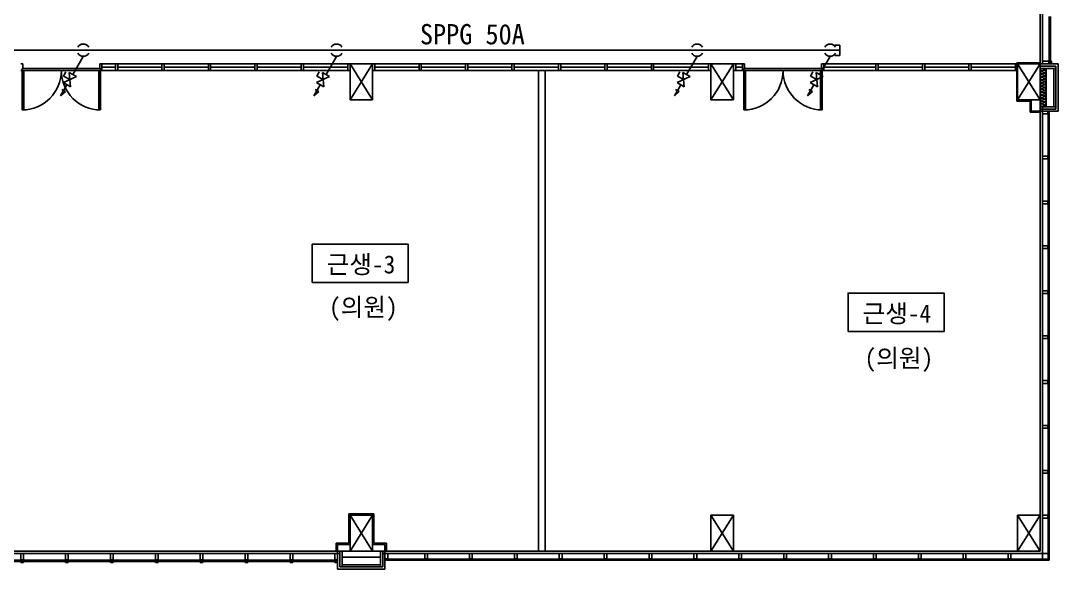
# Model space of a CAD drawing. Header units: millimetres. Extents: x 16332047 to 33387680, y -14835522 to -7015081.
# Drawn here: x 17033459 to 17056459, y -7494921 to -7482765 of the extents above; entities that cross this region are included whole.
import ezdxf
from ezdxf.enums import TextEntityAlignment as Align

# ---------------------------------------------------------------- set-up
doc = ezdxf.new("R2010")
doc.units = ezdxf.units.MM
doc.header["$LTSCALE"] = 300
doc.header["$MEASUREMENT"] = 0
doc.layers.get('0').update_dxf_attribs({"linetype": 'CONTINUOUS'})
for name, color, linetype in [('2', 2, 'CONTINUOUS'), ('3', 3, 'CONTINUOUS'), ('gas', 3, 'CONTINUOUS'), ('S', 1, 'CONTINUOUS'), ('TEXT', 3, 'CONTINUOUS'), ('근린시설 화장실위생도면$0$SI', 2, 'CONTINUOUS')]:
    doc.layers.add(name, color=color, linetype=linetype)
doc.layers.add('arch', color=255, linetype='CONTINUOUS', lineweight=25)
doc.styles.add('돋움체', font='')
doc.styles.get('돋움체').set_extended_font_data('DotumChe')

msp = doc.modelspace()

# ---------------------------------------------------------------- linework, layer by layer
at = {"color": 0}
for p, q in [((17051621, -7483303, 0), (17051507, -7483303, 0)), ((17051621, -7483532, 0), (17051621, -7483303, 0)), ((17051621, -7483532, 0), (17051507, -7483532, 0))]:
    msp.add_line(p, q, dxfattribs=at)
at = {"layer": '2', "color": 0}
for p, q in [((17034409, -7483990, 0), (17034461, -7483900, 0)), ((17034563, -7484228, 0), (17034534, -7483912, 0)), ((17034534, -7483912, 0), (17034692, -7484004, 0)), ((17040024, -7483990, 0), (17040076, -7483900, 0)), ((17040177, -7484228, 0), (17040148, -7483912, 0)), ((17040148, -7483912, 0), (17040307, -7484004, 0)), ((17048016, -7483990, 0), (17048068, -7483900, 0)), ((17048169, -7484228, 0), (17048140, -7483912, 0)), ((17048140, -7483912, 0), (17048299, -7484004, 0)), ((17050966, -7483990, 0), (17051018, -7483900, 0)), ((17051120, -7484228, 0), (17051090, -7483912, 0)), ((17051090, -7483912, 0), (17051249, -7484004, 0)), ((17034404, -7484136, 0), (17034692, -7484004, 0)), ((17034404, -7484136, 0), (17034563, -7484228, 0)), ((17034548, -7484070, 0), (17034409, -7483990, 0)), ((17040019, -7484136, 0), (17040307, -7484004, 0)), ((17040019, -7484136, 0), (17040177, -7484228, 0)), ((17040163, -7484070, 0), (17040024, -7483990, 0)), ((17048011, -7484136, 0), (17048299, -7484004, 0)), ((17048011, -7484136, 0), (17048169, -7484228, 0)), ((17048155, -7484070, 0), (17048016, -7483990, 0)), ((17050961, -7484136, 0), (17051249, -7484004, 0)), ((17050961, -7484136, 0), (17051120, -7484228, 0)), ((17051105, -7484070, 0), (17050966, -7483990, 0))]:
    msp.add_line(p, q, dxfattribs=at)
at = {"layer": '3', "color": 0}
for p, q in [((17034846, -7483554, 0), (17034613, -7483958, 0)), ((17040461, -7483554, 0), (17040227, -7483958, 0)), ((17048453, -7483554, 0), (17048219, -7483958, 0)), ((17051403, -7483554, 0), (17051170, -7483958, 0)), ((17034342, -7484427, 0), (17034484, -7484182, 0)), ((17039957, -7484427, 0), (17040098, -7484182, 0)), ((17047949, -7484427, 0), (17048090, -7484182, 0)), ((17050899, -7484427, 0), (17051040, -7484182, 0))]:
    msp.add_line(p, q, dxfattribs=at)
at = {"layer": 'arch'}
for p, q in [((17056059, -7494521), (17056059, -7471171)), ((17056110, -7481621), (17056110, -7483721)), ((17056256, -7482669), (17056256, -7483687)), ((17056284, -7483687), (17056284, -7482669)), ((17033504, -7483721), (17033459, -7483721)), ((17033504, -7483816), (17033504, -7483721)), ((17035214, -7483816), (17035214, -7483721)), ((17035214, -7483721), (17035259, -7483721)), ((17035259, -7483721), (17040709, -7483721)), ((17035259, -7483721), (17035259, -7483851)), ((17035559, -7483721), (17035609, -7483721)), ((17035559, -7483871), (17035559, -7483721)), ((17035609, -7483721), (17035609, -7483871)), ((17036589, -7483721), (17036639, -7483721)), ((17036589, -7483871), (17036589, -7483721)), ((17036639, -7483721), (17036639, -7483871)), ((17037619, -7483721), (17037669, -7483721)), ((17037619, -7483871), (17037619, -7483721)), ((17037669, -7483721), (17037669, -7483871)), ((17038649, -7483721), (17038699, -7483721)), ((17038649, -7483871), (17038649, -7483721)), ((17038699, -7483721), (17038699, -7483871)), ((17039679, -7483721), (17039729, -7483721)), ((17039679, -7483871), (17039679, -7483721)), ((17039729, -7483721), (17039729, -7483871)), ((17040709, -7483721), (17040759, -7483721)), ((17040709, -7483871), (17040709, -7483721)), ((17040759, -7483721), (17040759, -7483871)), ((17040759, -7483721), (17041259, -7484521)), ((17040759, -7484521), (17041259, -7483721)), ((17040759, -7484521), (17040759, -7483721)), ((17040759, -7483721), (17041259, -7483721)), ((17041259, -7483721), (17041309, -7483721)), ((17041259, -7483871), (17041259, -7483721)), ((17041259, -7483721), (17048759, -7483721)), ((17041259, -7483721), (17041259, -7484521)), ((17041309, -7483721), (17041309, -7483871)), ((17042289, -7483721), (17042339, -7483721)), ((17042289, -7483871), (17042289, -7483721)), ((17042339, -7483721), (17042339, -7483871)), ((17043319, -7483721), (17043369, -7483721)), ((17043319, -7483871), (17043319, -7483721)), ((17043369, -7483721), (17043369, -7483871)), ((17044349, -7483721), (17044399, -7483721)), ((17044349, -7483871), (17044349, -7483721)), ((17044399, -7483721), (17044399, -7483871)), ((17045379, -7483721), (17045429, -7483721)), ((17045379, -7483871), (17045379, -7483721)), ((17045429, -7483721), (17045429, -7483871)), ((17046409, -7483721), (17046459, -7483721)), ((17046409, -7483871), (17046409, -7483721)), ((17046459, -7483721), (17046459, -7483871)), ((17047439, -7483721), (17047489, -7483721)), ((17047439, -7483871), (17047439, -7483721)), ((17047489, -7483721), (17047489, -7483871)), ((17048709, -7483721), (17048759, -7483721)), ((17048709, -7483871), (17048709, -7483721)), ((17048759, -7483721), (17048759, -7483871)), ((17048759, -7483721), (17049259, -7484521)), ((17048759, -7484521), (17049259, -7483721)), ((17048759, -7484521), (17048759, -7483721)), ((17048759, -7483721), (17049259, -7483721)), ((17049259, -7483721), (17049309, -7483721)), ((17049259, -7483871), (17049259, -7483721)), ((17049259, -7483721), (17049459, -7483721)), ((17049259, -7483721), (17049259, -7484521)), ((17049309, -7483721), (17049309, -7483871)), ((17049504, -7483721), (17049459, -7483721)), ((17049459, -7483721), (17049459, -7483851)), ((17049504, -7483816), (17049504, -7483721)), ((17051214, -7483721), (17055559, -7483721)), ((17051214, -7483816), (17051214, -7483721)), ((17051214, -7483721), (17051259, -7483721)), ((17051259, -7483721), (17051259, -7483851)), ((17052419, -7483721), (17052469, -7483721)), ((17052419, -7483871), (17052419, -7483721)), ((17052469, -7483721), (17052469, -7483871)), ((17053449, -7483721), (17053499, -7483721)), ((17053449, -7483871), (17053449, -7483721)), ((17053499, -7483721), (17053499, -7483871)), ((17054479, -7483721), (17054529, -7483721)), ((17054479, -7483871), (17054479, -7483721)), ((17054529, -7483721), (17054529, -7483871)), ((17055509, -7483721), (17055559, -7483721)), ((17055509, -7483871), (17055509, -7483721)), ((17056059, -7483701), (17055539, -7483701)), ((17055539, -7483701), (17055539, -7484546)), ((17055559, -7483721), (17055559, -7483871)), ((17055559, -7483721), (17055559, -7483871)), ((17055559, -7483721), (17056059, -7484521)), ((17055559, -7484521), (17056059, -7483721)), ((17055559, -7484521), (17055559, -7483721)), ((17055559, -7483721), (17056059, -7483721)), ((17056059, -7483721), (17056059, -7484521)), ((17056059, -7484621), (17056059, -7483721)), ((17056059, -7483721), (17056459, -7483721)), ((17056109, -7483721), (17056109, -7483661)), ((17056109, -7483661), (17056250, -7483661)), ((17056250, -7483721), (17056109, -7483721)), ((17056250, -7483661), (17056250, -7483721)), ((17056256, -7483687), (17056284, -7483687)), ((17056284, -7483661), (17056284, -7483721)), ((17056309, -7483661), (17056284, -7483661)), ((17056284, -7483721), (17056309, -7483721)), ((17056309, -7483721), (17056309, -7483661)), ((17056459, -7483721), (17056459, -7484771)), ((17033459, -7483871), (17033489, -7483871)), ((17033489, -7483871), (17033489, -7483826)), ((17033489, -7483826), (17033504, -7483826)), ((17034289, -7483871), (17033489, -7483871)), ((17033489, -7483871), (17033527, -7483871)), ((17033489, -7484741), (17033489, -7483871)), ((17033504, -7483826), (17033504, -7483816)), ((17033504, -7483816), (17033504, -7483816)), ((17035214, -7483826), (17033504, -7483826)), ((17033527, -7483871), (17033527, -7484741)), ((17034289, -7483871), (17035229, -7483871)), ((17035229, -7483871), (17035191, -7483871)), ((17035191, -7483871), (17035191, -7484741)), ((17035214, -7483826), (17035214, -7483816)), ((17035214, -7483816), (17035214, -7483816)), ((17035229, -7483826), (17035214, -7483826)), ((17035229, -7483871), (17035229, -7483826)), ((17035229, -7484741), (17035229, -7483871)), ((17035259, -7483871), (17035229, -7483871)), ((17035559, -7483796), (17035259, -7483796)), ((17035259, -7483851), (17035259, -7483871)), ((17035259, -7483871), (17040709, -7483871)), ((17035609, -7483871), (17035559, -7483871)), ((17036589, -7483796), (17035609, -7483796)), ((17036639, -7483871), (17036589, -7483871)), ((17037619, -7483796), (17036639, -7483796)), ((17037669, -7483871), (17037619, -7483871)), ((17038649, -7483796), (17037669, -7483796)), ((17038699, -7483871), (17038649, -7483871)), ((17039679, -7483796), (17038699, -7483796)), ((17039729, -7483871), (17039679, -7483871)), ((17040709, -7483796), (17039729, -7483796)), ((17040759, -7483871), (17040709, -7483871)), ((17041309, -7483871), (17041259, -7483871)), ((17048759, -7483871), (17041259, -7483871)), ((17041309, -7483796), (17042289, -7483796)), ((17042339, -7483871), (17042289, -7483871)), ((17042339, -7483796), (17043319, -7483796)), ((17043369, -7483871), (17043319, -7483871)), ((17043369, -7483796), (17044349, -7483796)), ((17044399, -7483871), (17044349, -7483871)), ((17044399, -7483796), (17045379, -7483796)), ((17044934, -7483871), (17044934, -7494521)), ((17045084, -7483871), (17045084, -7494521)), ((17045429, -7483871), (17045379, -7483871)), ((17045429, -7483796), (17046409, -7483796)), ((17046459, -7483871), (17046409, -7483871)), ((17046459, -7483796), (17047439, -7483796)), ((17047489, -7483871), (17047439, -7483871)), ((17047489, -7483796), (17048709, -7483796)), ((17048759, -7483871), (17048709, -7483871)), ((17049309, -7483871), (17049259, -7483871)), ((17049459, -7483871), (17049259, -7483871)), ((17049309, -7483796), (17049459, -7483796)), ((17049459, -7483851), (17049459, -7483871)), ((17049459, -7483871), (17049489, -7483871)), ((17049489, -7483871), (17049489, -7483826)), ((17049489, -7483826), (17049504, -7483826)), ((17050289, -7483871), (17049489, -7483871)), ((17049489, -7483871), (17049527, -7483871)), ((17049489, -7484741), (17049489, -7483871)), ((17049504, -7483826), (17049504, -7483816)), ((17049504, -7483816), (17049504, -7483816)), ((17051214, -7483826), (17049504, -7483826)), ((17049527, -7483871), (17049527, -7484741)), ((17050289, -7483871), (17051229, -7483871)), ((17051229, -7483871), (17051191, -7483871)), ((17051191, -7483871), (17051191, -7484741)), ((17051214, -7483826), (17051214, -7483816)), ((17051214, -7483816), (17051214, -7483816)), ((17051229, -7483826), (17051214, -7483826)), ((17051229, -7483871), (17051229, -7483826)), ((17055559, -7483871), (17051229, -7483871)), ((17051229, -7484741), (17051229, -7483871)), ((17051259, -7483871), (17051229, -7483871)), ((17051259, -7483796), (17052419, -7483796)), ((17051259, -7483851), (17051259, -7483871)), ((17052469, -7483871), (17052419, -7483871)), ((17052469, -7483796), (17053449, -7483796)), ((17053499, -7483871), (17053449, -7483871)), ((17053499, -7483796), (17054479, -7483796)), ((17054529, -7483871), (17054479, -7483871)), ((17054529, -7483796), (17055509, -7483796)), ((17055559, -7483871), (17055509, -7483871)), ((17056059, -7483771), (17056409, -7483771)), ((17056059, -7483821), (17056059, -7483771)), ((17056409, -7483821), (17056059, -7483821)), ((17056154, -7483845), (17056095, -7483829)), ((17056095, -7483878), (17056154, -7483862)), ((17056154, -7483910), (17056095, -7483894)), ((17056095, -7483943), (17056154, -7483927)), ((17056154, -7483975), (17056095, -7483959)), ((17056189, -7483821), (17056189, -7484671)), ((17056409, -7483821), (17056359, -7483821)), ((17056359, -7483821), (17056359, -7484671)), ((17056409, -7483771), (17056409, -7483821)), ((17056409, -7484671), (17056409, -7483821)), ((17056095, -7484008), (17056154, -7483992)), ((17056154, -7484040), (17056095, -7484024)), ((17056095, -7484073), (17056154, -7484057)), ((17056154, -7484105), (17056095, -7484089)), ((17056095, -7484138), (17056154, -7484122)), ((17056154, -7484170), (17056095, -7484154)), ((17056095, -7484203), (17056154, -7484187)), ((17056154, -7484235), (17056095, -7484219)), ((17056095, -7484268), (17056154, -7484252)), ((17056154, -7484300), (17056095, -7484284)), ((17056095, -7484333), (17056154, -7484317)), ((17056154, -7484365), (17056095, -7484349)), ((17056095, -7484398), (17056154, -7484382)), ((17056154, -7484430), (17056095, -7484414)), ((17041259, -7484521), (17040759, -7484521)), ((17049259, -7484521), (17048759, -7484521)), ((17055539, -7484546), (17055839, -7484546)), ((17056059, -7484521), (17055559, -7484521)), ((17055839, -7484546), (17055839, -7484791)), ((17055859, -7484521), (17055859, -7484771)), ((17056059, -7484771), (17056059, -7484521)), ((17056059, -7484671), (17056409, -7484671)), ((17056059, -7484721), (17056059, -7484671)), ((17056059, -7484671), (17056059, -7484671)), ((17056095, -7484463), (17056154, -7484447)), ((17056154, -7484495), (17056095, -7484479)), ((17056095, -7484528), (17056154, -7484512)), ((17056154, -7484560), (17056095, -7484544)), ((17056095, -7484593), (17056154, -7484577)), ((17056154, -7484625), (17056095, -7484609)), ((17056095, -7484658), (17056154, -7484642)), ((17056109, -7494571), (17056109, -7484671)), ((17056359, -7484671), (17056409, -7484671)), ((17056409, -7484671), (17056409, -7484721)), ((17033527, -7484741), (17033489, -7484741)), ((17035191, -7484741), (17035229, -7484741)), ((17049527, -7484741), (17049489, -7484741)), ((17051191, -7484741), (17051229, -7484741)), ((17055839, -7484791), (17056059, -7484791)), ((17055859, -7484771), (17056059, -7484771)), ((17056409, -7484721), (17056059, -7484721)), ((17056459, -7484771), (17056059, -7484771)), ((17056109, -7484831), (17056109, -7484771)), ((17056109, -7484771), (17056225, -7484771)), ((17056109, -7484831), (17056109, -7484771)), ((17056109, -7484771), (17056225, -7484771)), ((17056225, -7484831), (17056109, -7484831)), ((17056225, -7484831), (17056109, -7484831)), ((17056225, -7484771), (17056225, -7484831)), ((17056225, -7484771), (17056225, -7484831)), ((17056235, -7484801), (17056235, -7485796)), ((17056259, -7484801), (17056235, -7484801)), ((17056235, -7484801), (17056235, -7485796)), ((17056259, -7484801), (17056235, -7484801)), ((17056259, -7485796), (17056259, -7484801)), ((17056259, -7485796), (17056259, -7484801)), ((17056109, -7485826), (17056109, -7485766)), ((17056109, -7485766), (17056225, -7485766)), ((17056225, -7485766), (17056225, -7485826)), ((17056235, -7485796), (17056259, -7485796)), ((17056235, -7485796), (17056235, -7486791)), ((17056259, -7485796), (17056235, -7485796)), ((17056235, -7485796), (17056259, -7485796)), ((17056259, -7486791), (17056259, -7485796)), ((17056225, -7485826), (17056109, -7485826)), ((17056109, -7486821), (17056109, -7486761)), ((17056109, -7486761), (17056225, -7486761)), ((17056225, -7486821), (17056109, -7486821)), ((17056225, -7486761), (17056225, -7486821)), ((17056235, -7486791), (17056235, -7487786)), ((17056259, -7486791), (17056235, -7486791)), ((17056235, -7486791), (17056259, -7486791)), ((17056259, -7487786), (17056259, -7486791)), ((17056109, -7487816), (17056109, -7487756)), ((17056109, -7487756), (17056225, -7487756)), ((17056225, -7487816), (17056109, -7487816)), ((17056225, -7487756), (17056225, -7487816)), ((17056235, -7487786), (17056235, -7488781)), ((17056259, -7487786), (17056235, -7487786)), ((17056235, -7487786), (17056259, -7487786)), ((17056259, -7488781), (17056259, -7487786)), ((17056109, -7488811), (17056109, -7488751)), ((17056109, -7488751), (17056225, -7488751)), ((17056225, -7488811), (17056109, -7488811)), ((17056225, -7488751), (17056225, -7488811)), ((17056235, -7488781), (17056235, -7489776)), ((17056259, -7488781), (17056235, -7488781)), ((17056235, -7488781), (17056259, -7488781)), ((17056259, -7489776), (17056259, -7488781)), ((17056109, -7489806), (17056109, -7489746)), ((17056109, -7489746), (17056225, -7489746)), ((17056225, -7489806), (17056109, -7489806)), ((17056225, -7489746), (17056225, -7489806)), ((17056235, -7489776), (17056235, -7490771)), ((17056259, -7489776), (17056235, -7489776)), ((17056235, -7489776), (17056259, -7489776)), ((17056259, -7490771), (17056259, -7489776)), ((17056109, -7490801), (17056109, -7490741)), ((17056109, -7490741), (17056225, -7490741)), ((17056225, -7490801), (17056109, -7490801)), ((17056225, -7490741), (17056225, -7490801)), ((17056235, -7490771), (17056235, -7491766)), ((17056259, -7490771), (17056235, -7490771)), ((17056235, -7490771), (17056259, -7490771)), ((17056259, -7491766), (17056259, -7490771)), ((17056109, -7491796), (17056109, -7491736)), ((17056109, -7491736), (17056225, -7491736)), ((17056225, -7491796), (17056109, -7491796)), ((17056225, -7491736), (17056225, -7491796)), ((17056235, -7491766), (17056235, -7492761)), ((17056259, -7491766), (17056235, -7491766)), ((17056235, -7491766), (17056259, -7491766)), ((17056259, -7492761), (17056259, -7491766)), ((17056109, -7492791), (17056109, -7492731)), ((17056109, -7492731), (17056225, -7492731)), ((17056225, -7492791), (17056109, -7492791)), ((17056225, -7492731), (17056225, -7492791)), ((17056235, -7492761), (17056235, -7493756)), ((17056259, -7492761), (17056235, -7492761)), ((17056235, -7492761), (17056259, -7492761)), ((17056259, -7493756), (17056259, -7492761)), ((17040729, -7494341), (17040729, -7493691)), ((17040729, -7493691), (17041289, -7493691)), ((17040759, -7493721), (17041259, -7494521)), ((17040759, -7494521), (17041259, -7493721)), ((17040759, -7494521), (17040759, -7493721)), ((17040759, -7493721), (17041259, -7493721)), ((17041259, -7493721), (17041259, -7494521)), ((17041289, -7493691), (17041289, -7494341)), ((17048759, -7493721), (17049259, -7494521)), ((17048759, -7494521), (17049259, -7493721)), ((17048759, -7494521), (17048759, -7493721)), ((17048759, -7493721), (17049259, -7493721)), ((17049259, -7493721), (17049259, -7494521)), ((17055559, -7493721), (17056059, -7494521)), ((17055559, -7494521), (17056059, -7493721)), ((17055559, -7494521), (17055559, -7493721)), ((17055559, -7493721), (17056059, -7493721)), ((17056059, -7493721), (17056059, -7494521)), ((17056109, -7493786), (17056109, -7493726)), ((17056109, -7493726), (17056225, -7493726)), ((17056225, -7493786), (17056109, -7493786)), ((17056225, -7493726), (17056225, -7493786)), ((17056235, -7493756), (17056235, -7494697)), ((17056259, -7493756), (17056235, -7493756)), ((17056235, -7493756), (17056259, -7493756)), ((17056259, -7494697), (17056259, -7493756)), ((17032759, -7494521), (17056059, -7494521)), ((17040454, -7494521), (17040454, -7494341)), ((17040454, -7494341), (17040729, -7494341)), ((17040759, -7494371), (17040484, -7494371)), ((17040484, -7494371), (17040484, -7494521)), ((17040484, -7494521), (17040759, -7494521)), ((17040484, -7494921), (17040484, -7494521)), ((17040534, -7494521), (17040584, -7494521)), ((17040534, -7494871), (17040534, -7494521)), ((17040584, -7494521), (17040584, -7494871)), ((17040759, -7494521), (17040759, -7494371)), ((17041259, -7494521), (17040759, -7494521)), ((17041534, -7494371), (17041259, -7494371)), ((17041259, -7494371), (17041259, -7494521)), ((17041259, -7494521), (17041534, -7494521)), ((17041289, -7494341), (17041564, -7494341)), ((17041484, -7494521), (17041434, -7494521)), ((17041434, -7494521), (17041434, -7494871)), ((17041484, -7494871), (17041484, -7494521)), ((17041534, -7494521), (17041534, -7494371)), ((17041534, -7494521), (17041534, -7494921)), ((17041564, -7494341), (17041564, -7494521)), ((17049259, -7494521), (17048759, -7494521)), ((17056059, -7494521), (17055559, -7494521)), ((17033489, -7494718), (17032534, -7494718)), ((17032534, -7494746), (17033489, -7494746)), ((17040534, -7494571), (17032709, -7494571)), ((17040534, -7494571), (17032709, -7494571)), ((17033519, -7494571), (17033459, -7494571)), ((17033459, -7494571), (17033459, -7494712)), ((17033459, -7494712), (17033519, -7494712)), ((17033459, -7494746), (17033519, -7494746)), ((17033459, -7494771), (17033459, -7494746)), ((17033519, -7494771), (17033459, -7494771)), ((17033489, -7494746), (17033489, -7494718)), ((17034484, -7494718), (17033489, -7494718)), ((17033489, -7494718), (17033489, -7494746)), ((17033489, -7494746), (17034484, -7494746)), ((17033519, -7494712), (17033519, -7494571)), ((17033519, -7494746), (17033519, -7494771)), ((17034514, -7494571), (17034454, -7494571)), ((17034454, -7494571), (17034454, -7494712)), ((17034454, -7494712), (17034514, -7494712)), ((17034454, -7494746), (17034514, -7494746)), ((17034454, -7494771), (17034454, -7494746)), ((17034514, -7494771), (17034454, -7494771)), ((17035479, -7494718), (17034484, -7494718)), ((17034484, -7494718), (17034484, -7494746)), ((17034484, -7494746), (17034484, -7494718)), ((17034484, -7494746), (17035479, -7494746)), ((17034514, -7494712), (17034514, -7494571)), ((17034514, -7494746), (17034514, -7494771)), ((17035509, -7494571), (17035449, -7494571)), ((17035449, -7494571), (17035449, -7494712)), ((17035449, -7494712), (17035509, -7494712)), ((17035449, -7494746), (17035509, -7494746)), ((17035449, -7494771), (17035449, -7494746)), ((17035509, -7494771), (17035449, -7494771)), ((17036474, -7494718), (17035479, -7494718)), ((17035479, -7494718), (17035479, -7494746)), ((17035479, -7494746), (17035479, -7494718)), ((17035479, -7494746), (17036474, -7494746)), ((17035509, -7494712), (17035509, -7494571)), ((17035509, -7494746), (17035509, -7494771)), ((17036504, -7494571), (17036444, -7494571)), ((17036444, -7494571), (17036444, -7494712)), ((17036444, -7494712), (17036504, -7494712)), ((17036444, -7494746), (17036504, -7494746)), ((17036444, -7494771), (17036444, -7494746)), ((17036504, -7494771), (17036444, -7494771)), ((17037469, -7494718), (17036474, -7494718)), ((17036474, -7494718), (17036474, -7494746)), ((17036474, -7494746), (17036474, -7494718)), ((17036474, -7494746), (17037469, -7494746)), ((17036504, -7494712), (17036504, -7494571)), ((17036504, -7494746), (17036504, -7494771)), ((17037499, -7494571), (17037439, -7494571)), ((17037439, -7494571), (17037439, -7494712)), ((17037439, -7494712), (17037499, -7494712)), ((17037439, -7494746), (17037499, -7494746)), ((17037439, -7494771), (17037439, -7494746)), ((17037499, -7494771), (17037439, -7494771)), ((17038464, -7494718), (17037469, -7494718)), ((17037469, -7494718), (17037469, -7494746)), ((17037469, -7494746), (17037469, -7494718)), ((17037469, -7494746), (17038464, -7494746)), ((17037499, -7494712), (17037499, -7494571)), ((17037499, -7494746), (17037499, -7494771)), ((17038494, -7494571), (17038434, -7494571)), ((17038434, -7494571), (17038434, -7494712)), ((17038434, -7494712), (17038494, -7494712)), ((17038434, -7494746), (17038494, -7494746)), ((17038434, -7494771), (17038434, -7494746)), ((17038494, -7494771), (17038434, -7494771)), ((17039459, -7494718), (17038464, -7494718)), ((17038464, -7494718), (17038464, -7494746)), ((17038464, -7494746), (17038464, -7494718)), ((17038464, -7494746), (17039459, -7494746)), ((17038494, -7494712), (17038494, -7494571)), ((17038494, -7494746), (17038494, -7494771)), ((17039489, -7494571), (17039429, -7494571)), ((17039429, -7494571), (17039429, -7494712)), ((17039429, -7494712), (17039489, -7494712)), ((17039429, -7494746), (17039489, -7494746)), ((17039429, -7494771), (17039429, -7494746)), ((17039489, -7494771), (17039429, -7494771)), ((17040454, -7494718), (17039459, -7494718)), ((17039459, -7494718), (17039459, -7494746)), ((17039459, -7494746), (17039459, -7494718)), ((17039459, -7494746), (17040454, -7494746)), ((17039489, -7494712), (17039489, -7494571)), ((17039489, -7494746), (17039489, -7494771)), ((17040484, -7494571), (17040424, -7494571)), ((17040424, -7494571), (17040424, -7494712)), ((17040424, -7494712), (17040484, -7494712)), ((17040424, -7494746), (17040484, -7494746)), ((17040424, -7494771), (17040424, -7494746)), ((17040484, -7494771), (17040424, -7494771)), ((17040454, -7494746), (17040454, -7494718)), ((17040484, -7494712), (17040484, -7494571)), ((17040484, -7494746), (17040484, -7494771)), ((17040584, -7494651), (17041434, -7494651)), ((17041484, -7494571), (17056206, -7494571)), ((17041484, -7494571), (17056206, -7494571)), ((17041534, -7494571), (17041594, -7494571)), ((17041534, -7494687), (17041534, -7494571)), ((17041594, -7494687), (17041534, -7494687)), ((17042444, -7494697), (17041534, -7494697)), ((17041534, -7494697), (17041534, -7494721)), ((17041534, -7494721), (17042444, -7494721)), ((17041594, -7494571), (17041594, -7494687)), ((17042414, -7494571), (17042474, -7494571)), ((17042414, -7494687), (17042414, -7494571)), ((17042474, -7494687), (17042414, -7494687)), ((17042444, -7494721), (17042444, -7494697)), ((17043439, -7494697), (17042444, -7494697)), ((17042444, -7494697), (17042444, -7494721)), ((17042444, -7494721), (17043439, -7494721)), ((17042474, -7494571), (17042474, -7494687)), ((17043409, -7494571), (17043469, -7494571)), ((17043409, -7494687), (17043409, -7494571)), ((17043469, -7494687), (17043409, -7494687)), ((17043439, -7494721), (17043439, -7494697)), ((17044434, -7494697), (17043439, -7494697)), ((17043439, -7494697), (17043439, -7494721)), ((17043439, -7494721), (17044434, -7494721)), ((17043469, -7494571), (17043469, -7494687)), ((17044404, -7494571), (17044464, -7494571)), ((17044404, -7494687), (17044404, -7494571)), ((17044464, -7494687), (17044404, -7494687)), ((17044434, -7494721), (17044434, -7494697)), ((17045429, -7494697), (17044434, -7494697)), ((17044434, -7494697), (17044434, -7494721)), ((17044434, -7494721), (17045429, -7494721)), ((17044464, -7494571), (17044464, -7494687)), ((17045399, -7494571), (17045459, -7494571)), ((17045399, -7494687), (17045399, -7494571)), ((17045459, -7494687), (17045399, -7494687)), ((17045429, -7494721), (17045429, -7494697)), ((17046424, -7494697), (17045429, -7494697)), ((17045429, -7494697), (17045429, -7494721)), ((17045429, -7494721), (17046424, -7494721)), ((17045459, -7494571), (17045459, -7494687)), ((17046394, -7494571), (17046454, -7494571)), ((17046394, -7494687), (17046394, -7494571)), ((17046454, -7494687), (17046394, -7494687)), ((17046424, -7494721), (17046424, -7494697)), ((17047419, -7494697), (17046424, -7494697)), ((17046424, -7494697), (17046424, -7494721)), ((17046424, -7494721), (17047419, -7494721)), ((17046454, -7494571), (17046454, -7494687)), ((17047389, -7494571), (17047449, -7494571)), ((17047389, -7494687), (17047389, -7494571)), ((17047449, -7494687), (17047389, -7494687)), ((17047419, -7494721), (17047419, -7494697)), ((17048414, -7494697), (17047419, -7494697)), ((17047419, -7494697), (17047419, -7494721)), ((17047419, -7494721), (17048414, -7494721)), ((17047449, -7494571), (17047449, -7494687)), ((17048384, -7494571), (17048444, -7494571)), ((17048384, -7494687), (17048384, -7494571)), ((17048444, -7494687), (17048384, -7494687)), ((17048414, -7494721), (17048414, -7494697)), ((17049409, -7494697), (17048414, -7494697)), ((17048414, -7494697), (17048414, -7494721)), ((17048414, -7494721), (17049409, -7494721)), ((17048444, -7494571), (17048444, -7494687)), ((17049379, -7494571), (17049439, -7494571)), ((17049379, -7494687), (17049379, -7494571)), ((17049439, -7494687), (17049379, -7494687)), ((17049409, -7494721), (17049409, -7494697)), ((17050404, -7494697), (17049409, -7494697)), ((17049409, -7494697), (17049409, -7494721)), ((17049409, -7494721), (17050404, -7494721)), ((17049439, -7494571), (17049439, -7494687)), ((17050374, -7494571), (17050434, -7494571)), ((17050374, -7494687), (17050374, -7494571)), ((17050434, -7494687), (17050374, -7494687)), ((17050404, -7494721), (17050404, -7494697)), ((17051399, -7494697), (17050404, -7494697)), ((17050404, -7494697), (17050404, -7494721)), ((17050404, -7494721), (17051399, -7494721)), ((17050434, -7494571), (17050434, -7494687)), ((17051369, -7494571), (17051429, -7494571)), ((17051369, -7494687), (17051369, -7494571)), ((17051429, -7494687), (17051369, -7494687)), ((17051399, -7494721), (17051399, -7494697)), ((17052394, -7494697), (17051399, -7494697)), ((17051399, -7494697), (17051399, -7494721)), ((17051399, -7494721), (17052394, -7494721)), ((17051429, -7494571), (17051429, -7494687)), ((17052364, -7494571), (17052424, -7494571)), ((17052364, -7494687), (17052364, -7494571)), ((17052424, -7494687), (17052364, -7494687)), ((17052394, -7494721), (17052394, -7494697)), ((17053389, -7494697), (17052394, -7494697)), ((17052394, -7494697), (17052394, -7494721)), ((17052394, -7494721), (17053389, -7494721)), ((17052424, -7494571), (17052424, -7494687)), ((17053359, -7494571), (17053419, -7494571)), ((17053359, -7494687), (17053359, -7494571)), ((17053419, -7494687), (17053359, -7494687)), ((17053389, -7494721), (17053389, -7494697)), ((17054384, -7494697), (17053389, -7494697)), ((17053389, -7494697), (17053389, -7494721)), ((17053389, -7494721), (17054384, -7494721)), ((17053419, -7494571), (17053419, -7494687)), ((17054354, -7494571), (17054414, -7494571)), ((17054354, -7494687), (17054354, -7494571)), ((17054414, -7494687), (17054354, -7494687)), ((17054384, -7494721), (17054384, -7494697)), ((17055379, -7494697), (17054384, -7494697)), ((17054384, -7494697), (17054384, -7494721)), ((17054384, -7494721), (17055379, -7494721)), ((17054414, -7494571), (17054414, -7494687)), ((17055349, -7494571), (17055409, -7494571)), ((17055349, -7494687), (17055349, -7494571)), ((17055409, -7494687), (17055349, -7494687)), ((17056259, -7494697), (17055379, -7494697)), ((17055379, -7494697), (17055379, -7494721)), ((17055379, -7494721), (17055379, -7494697)), ((17055379, -7494721), (17056259, -7494721)), ((17055409, -7494571), (17055409, -7494687)), ((17056109, -7494571), (17056235, -7494571)), ((17056109, -7494697), (17056109, -7494571)), ((17056235, -7494697), (17056109, -7494697)), ((17056235, -7494571), (17056235, -7494697)), ((17056235, -7494697), (17056259, -7494697)), ((17056259, -7494721), (17056259, -7494697)), ((17041534, -7494921), (17040484, -7494921)), ((17040584, -7494871), (17040534, -7494871)), ((17041434, -7494821), (17040584, -7494821)), ((17040584, -7494821), (17040584, -7494871)), ((17040584, -7494871), (17041434, -7494871)), ((17041434, -7494871), (17041434, -7494821)), ((17041434, -7494871), (17041484, -7494871))]:
    msp.add_line(p, q, dxfattribs=at)
for points in [[(17039920, -7488565), (17042045, -7488565), (17042045, -7487714), (17039920, -7487714)], [(17051801, -7489653), (17053930, -7489653), (17053930, -7488802), (17051801, -7488802)]]:
    msp.add_lwpolyline(points, close=True, dxfattribs=at)
for centre, radius, start, end in [((17033489, -7483871), 870, 270, 0), ((17035229, -7483871), 870, 180, 270), ((17049489, -7483871), 870, 270, 0), ((17051229, -7483871), 870, 180, 270), ((17056085, -7483854), 26, 69.2142, 290.7858), ((17056085, -7483919), 26, 69.2142, 290.7858), ((17056085, -7483984), 26, 69.2142, 290.7858), ((17056163, -7483821), 26, 249.2211, 359.9931), ((17056163, -7483886), 26, 0.0069, 110.7789), ((17056163, -7483886), 26, 249.2211, 359.9931), ((17056163, -7483951), 26, 0.0069, 110.7789), ((17056163, -7483951), 26, 249.2211, 359.9931), ((17056085, -7484049), 26, 69.2142, 290.7858), ((17056085, -7484114), 26, 69.2142, 290.7858), ((17056085, -7484179), 26, 69.2142, 290.7858), ((17056163, -7484016), 26, 0.0069, 110.7789), ((17056163, -7484016), 26, 249.2211, 359.9931), ((17056163, -7484081), 26, 0.0069, 110.7789), ((17056163, -7484081), 26, 249.2211, 359.9931), ((17056163, -7484146), 26, 0.0069, 110.7789), ((17056163, -7484146), 26, 249.2211, 359.9931), ((17056163, -7484211), 26, 0.0069, 110.7789), ((17056163, -7484211), 26, 249.2211, 359.9931), ((17056085, -7484244), 26, 69.2142, 290.7858), ((17056085, -7484309), 26, 69.2142, 290.7858), ((17056085, -7484374), 26, 69.2142, 290.7858), ((17056085, -7484439), 26, 69.2142, 290.7858), ((17056163, -7484276), 26, 0.0069, 110.7789), ((17056163, -7484276), 26, 249.2211, 359.9931), ((17056163, -7484341), 26, 0.0069, 110.7789), ((17056163, -7484341), 26, 249.2211, 359.9931), ((17056163, -7484406), 26, 0.0069, 110.7789), ((17056163, -7484406), 26, 249.2211, 359.9931), ((17056085, -7484504), 26, 69.2142, 290.7858), ((17056085, -7484569), 26, 69.2142, 290.7858), ((17056085, -7484634), 26, 69.2142, 290.7858), ((17056163, -7484471), 26, 0.0069, 110.7789), ((17056163, -7484471), 26, 249.2211, 359.9931), ((17056163, -7484536), 26, 0.0069, 110.7789), ((17056163, -7484536), 26, 249.2211, 359.9931), ((17056163, -7484601), 26, 0.0069, 110.7789), ((17056163, -7484601), 26, 249.2211, 359.9931), ((17056163, -7484666), 26, 0.0069, 110.7789), ((17056163, -7484666), 26, 348.9074, 359.9931)]:
    msp.add_arc(centre, radius, start, end, dxfattribs=at)
at = {"layer": 'gas', "ltscale": 3}
msp.add_line((17032330, -7483417, 0), (17051621, -7483417, 0), dxfattribs=at)
at = {"layer": 'S', "color": 0, "ltscale": 10}
for p, q in [((17034342, -7484427, 0), (17034453, -7484332, 0)), ((17034453, -7484332, 0), (17034371, -7484285, 0)), ((17039957, -7484427, 0), (17040067, -7484332, 0)), ((17040067, -7484332, 0), (17039985, -7484285, 0)), ((17047949, -7484427, 0), (17048059, -7484332, 0)), ((17048059, -7484332, 0), (17047977, -7484285, 0)), ((17050899, -7484427, 0), (17051009, -7484332, 0)), ((17051009, -7484332, 0), (17050927, -7484285, 0))]:
    msp.add_line(p, q, dxfattribs=at)
at = {"layer": '근린시설 화장실위생도면$0$SI', "color": 0}
for centre, start, end in [((17034846, -7483417, 0), 28.3041, 151.6959), ((17040461, -7483417, 0), 28.3041, 151.6959), ((17048453, -7483417, 0), 28.3041, 151.6959), ((17051403, -7483417, 0), 28.3041, 151.6959), ((17034846, -7483417, 0), 208.4369, 331.5631), ((17040461, -7483417, 0), 208.4369, 331.5631), ((17048453, -7483417, 0), 208.4369, 331.5631), ((17051403, -7483417, 0), 208.4369, 331.5631)]:
    msp.add_arc(centre, 136, start, end, dxfattribs=at)

# ---------------------------------------------------------------- texts
at = {"layer": 'arch', "style": '돋움체'}
for s, p in [('근생-3', (17041002, -7488365)), ('(의원)', (17041055, -7489311)), ('근생-4', (17052882, -7489453)), ('(의원)', (17052926, -7490441))]:
    msp.add_text(s, height=400, dxfattribs=at).set_placement(p, align=Align.CENTER)
at = {"layer": 'TEXT', "style": '돋움체'}
msp.add_text('SPPG 50A', height=450, rotation=360, dxfattribs=at).set_placement((17042308, -7483288, 0))

doc.saveas('drawing.dxf')
